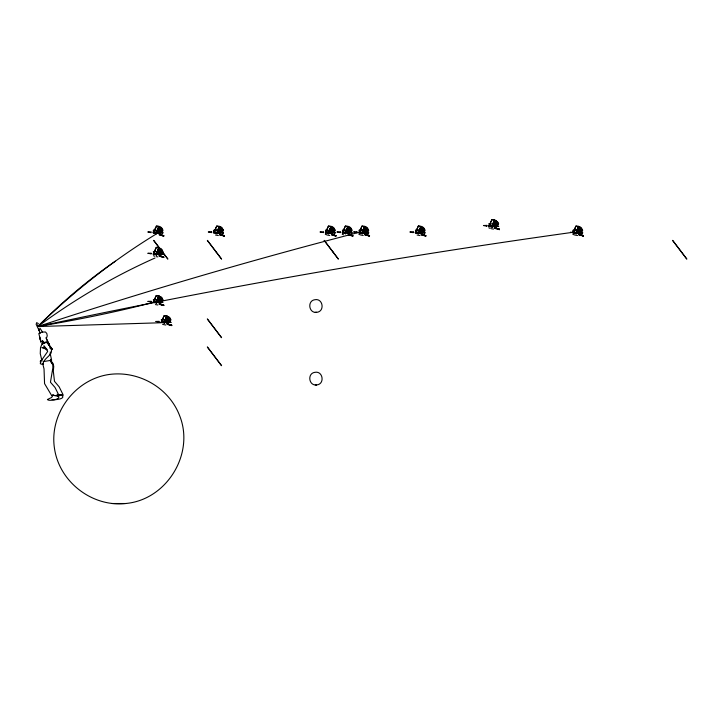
<?xml version="1.0" encoding="UTF-8"?>
<svg xmlns="http://www.w3.org/2000/svg" width="723" height="723" viewBox="0 0 723 723"><rect width="100%" height="100%" fill="white"/><g stroke="black" fill="none" stroke-linecap="round" stroke-linejoin="round"><path stroke-width="1.08" d="M163.823 305.142L159.295 303.922L163.823 305.142L160.642 304.482L159.711 303.597L163.723 305.54L159.196 304.32M224.202 236.096L220.19 234.153L224.202 236.096L219.675 234.867L219.882 234.098L224.302 235.698L219.873 234.424L219.675 234.867M336.005 235.698L331.477 234.469L336.005 235.698L332.833 235.038L331.893 234.153L335.915 236.096L331.378 234.867M352.833 236.096L348.811 234.153L352.833 236.096L348.296 234.867L348.504 234.098L352.923 235.698L348.495 234.424L348.296 234.867M369.471 236.096L365.449 234.153L369.471 236.096L364.934 234.867L365.142 234.098L369.561 235.698L365.142 234.424L364.934 234.867M425.793 236.096L421.78 234.153L425.793 236.096L421.265 234.867L421.473 234.098L425.892 235.698L421.464 234.424L421.265 234.867M499.376 229.634L495.363 227.691L499.376 229.634L494.848 228.414L495.056 227.637L499.476 229.236L495.047 227.971L494.848 228.414M583.425 236.096L579.412 234.153L583.425 236.096L578.897 234.867L579.105 234.098L583.524 235.698L579.096 234.424L578.897 234.867M151.206 231.857L151.116 232.661L147.808 231.975L150.357 231.884M151.152 302.051L151.206 301.301L147.808 301.419L151.125 301.78M159.069 322.087L159.159 321.346L155.761 321.464L159.078 322.151M340.289 231.911L340.217 232.661L336.909 231.975L340.307 231.857M356.927 231.911L356.864 232.661L353.547 231.975L356.945 231.857M413.258 231.911L413.185 232.661L409.878 231.975L413.276 231.857M486.769 226.209L486.85 225.395L483.452 225.513L486.778 226.209L486.868 225.404M570.818 232.481L570.881 231.911M50.33 351.965L50.483 355.101L50.502 352.707M323.308 232.336L319.991 231.975L323.398 232.191M153.384 232.833L153.393 230.276L153.945 230.348L153.502 232.535L156.828 225.947L159.033 226.281L158.888 230.881L158.156 232.481L156.322 232.824L158.888 230.881L159.882 227.085L159.385 226.561L157.939 228.468M153.882 253.357L156.285 247.365L161.988 249.489L159.656 249.281L162.359 250.402L159.557 249.643L162.675 250.998L159.431 250.122L163.027 251.532L159.331 250.529L162.467 251.803L159.205 251.008L162.82 252.327L159.096 251.414L162.015 252.571L158.988 251.83L160.976 252.698L158.888 252.21L156.322 254.153L158.156 253.809L159.882 248.414L159.385 247.89L157.939 249.787M157.515 298.915L158.726 296.195L159.385 296.005L159.882 296.529L158.888 300.334L156.322 302.187L156.575 303.244L153.168 302.205L156.285 295.49L159.033 295.734L157.939 297.912M165.892 317.957L167.347 316.05L167.835 316.584L166.841 320.379L164.275 322.322L168.269 322.467L166.218 321.645L168.549 322.386L166.335 321.211L170.131 321.807L166.335 321.301L170.501 322.494L166.344 321.346L165.712 322.585L167.519 323.163L165.883 322.277L168.125 323L165.377 321.708M218.418 228.468L219.864 226.561L220.361 227.085L219.358 230.881L216.792 232.824L220.786 232.978L218.744 232.155L221.066 232.896L218.861 231.721L222.585 232.652L218.861 231.785L221.798 231.83L218.861 231.875L218.229 233.095M329.941 233.095L331.749 233.665L330.113 232.779L330.574 231.929L333.502 231.83L330.574 231.857L334.288 232.643L330.565 231.749L332.779 232.896L330.447 232.155L332.499 232.978L328.504 232.824L331.071 230.881L332.065 227.085L331.577 226.561L330.122 228.468M342.485 232.833L342.494 230.276L343.045 230.348L342.603 232.535L345.386 226.046L351.089 228.17L348.757 227.953L351.459 229.074L348.658 228.323L351.776 229.67L348.531 228.793L352.128 230.203L348.432 229.2L351.568 230.483L348.305 229.679L351.92 230.999L348.197 230.095L351.116 231.243L348.088 230.501L350.077 231.369L347.989 230.881L345.422 232.824L347.257 232.481L348.983 227.085L348.486 226.561L347.04 228.468M363.497 233.095L364.13 231.929L367.058 231.83L364.13 231.857L367.844 232.643L364.121 231.749L366.335 232.896L364.003 232.155L366.055 232.978L362.06 232.824L364.627 230.881L365.621 227.085L365.133 226.561L363.678 228.468M420.587 231.685L418.391 232.743L418.644 233.791L415.237 232.752L418.355 226.046L424.058 228.17L421.726 227.953L424.428 229.074L421.626 228.323L424.744 229.67L421.5 228.793L425.097 230.203L421.392 229.2L424.537 230.483L421.274 229.679L424.889 230.999L421.166 230.095L424.085 231.243L421.057 230.501L423.045 231.369L420.958 230.881L418.382 232.824L420.226 232.481L421.952 227.085L421.455 226.561L420.009 228.468M493.592 222.006L495.038 220.099L495.526 220.632L494.532 224.428L491.965 226.371L495.96 226.516L493.917 225.693L496.24 226.435L494.035 225.449L493.402 226.633L495.21 227.212L493.574 226.326L495.815 227.049L493.068 225.757M577.641 228.468L579.087 226.561L579.584 227.085L578.581 230.881L576.014 232.824L580.009 232.978L577.966 232.155L580.289 232.896L578.084 231.721L581.807 232.652L578.084 231.785L581.021 231.83L578.084 231.875L577.451 233.095M158.527 253.014L156.322 254.071L156.575 255.12L153.168 254.08L156.285 247.365L159.033 247.609L157.515 250.791M158.527 301.13L156.322 302.187L156.575 303.244M166.48 321.175L164.275 322.232L164.528 323.289L161.121 322.25L164.238 315.535L166.986 315.779L165.477 318.96M218.997 231.685L216.801 232.743L217.054 233.791L213.647 232.752L216.755 226.046L219.503 226.281L217.994 229.462M330.709 231.685L328.513 232.743L328.757 233.791L325.35 232.752L328.468 226.046L331.215 226.281L329.706 229.462M347.627 231.685L345.422 232.743L345.675 233.791L342.268 232.752L345.386 226.046L348.134 226.281L346.615 229.462M364.265 231.685L362.06 232.743L362.313 233.791L358.906 232.752L362.024 226.046L364.772 226.281L363.262 229.462M494.171 225.224L491.974 226.281L492.218 227.338L488.82 226.299L491.929 219.584L494.677 219.828L493.167 223.009M578.219 231.685L576.023 232.743L576.276 233.791L572.869 232.752L575.978 226.046L578.725 226.281L577.216 229.462M39.873 337.18L39.512 339.132L40.253 339.43L40.958 341.825L40.343 340.081M211.649 232.499L208.287 231.975L211.676 231.857M211.658 231.911L211.595 232.661M153.502 253.863L153.945 251.667L153.393 251.604L153.764 252.291M153.384 302.277L153.945 299.792L153.393 299.72L153.764 300.416M161.455 322.024L161.898 319.837L161.346 319.765L161.717 320.461M213.863 232.833L214.424 230.348L213.872 230.276L214.243 230.971M325.567 232.833L325.576 230.276L326.127 230.348L325.684 232.535L326.064 232.038L330.348 232.481L332.354 233.502L330.113 232.779M359.123 232.833L359.683 230.348L359.132 230.276L359.503 230.971M415.454 232.833L416.014 230.348L415.463 230.276L415.833 230.971M489.037 226.371L489.598 223.886L489.046 223.814L489.417 224.51M573.086 232.833L573.095 230.276L573.646 230.348L573.194 232.535L573.583 232.038L577.858 232.481L579.873 233.502L577.623 232.779L579.259 233.665M50.339 360.379L50.574 359.367M57.253 395.626L58.825 395.761L52.689 395.382L58.093 395.788L58.934 395.309L55.029 387.483L50.447 382.223L52.869 367.808L52.77 364.546L50.086 360.37L52.445 364.121M43.073 363.66C43.787 357.632 54.044 355.065 50.99 348.423L52.083 349.254L46.823 342.404L47.998 343.741M153.99 251.776L153.393 251.604L155.183 251.812M214.469 230.447L213.872 230.276L215.391 230.718M343.091 230.447L342.494 230.276L344.012 230.718M359.738 230.447L359.132 230.276L360.66 230.718M416.059 230.447L415.463 230.276L416.981 230.718M418.843 226.182L418.355 226.046L416.665 229.968L420.958 230.881L421.093 226.281L418.897 225.947M573.691 230.447L573.095 230.276L574.613 230.718M115.355 261.193A1061.256 669.86 80.2 0 0 38.536 325.775A1386.66 899.43 75.2 0 1 156.575 233.791L157.162 230.176L160.976 231.369L158.988 230.501L162.015 231.243L159.096 230.095L162.82 230.999L159.205 229.679L162.467 230.483L159.331 229.2L163.027 230.203L159.431 228.793L162.675 229.67L159.557 228.323L162.359 229.074L159.656 227.953L161.988 228.17L156.285 226.046L153.168 232.752L156.575 233.791L156.322 232.743L158.527 231.685M157.162 251.505L157.036 252.002L154.595 251.288M329.227 230.673L329.345 230.176L334.198 231.243L331.279 230.095L335.002 230.999L331.387 229.679L334.65 230.483L331.514 229.2L335.219 230.203L331.613 228.793L334.857 229.67L331.74 228.323L334.541 229.074L331.839 227.953L334.171 228.17L328.468 226.046L326.778 229.968L331.071 230.881L330.908 226.751L328.495 232.914L328.757 233.791M362.313 233.791L362.901 230.176L366.715 231.369L364.726 230.501L367.754 231.243L364.835 230.095L368.558 230.999L364.943 229.679L368.206 230.483L365.07 229.2L368.775 230.203L365.169 228.793L368.414 229.67L365.296 228.323L368.097 229.074L365.395 227.953L367.727 228.17L362.024 226.046L359.241 232.535M323.389 231.857L323.317 232.67M40.443 363.127L40.759 362.142M156.322 232.824L157.117 230.366L158.888 230.881L156.313 232.914L153.168 232.752M157.117 251.694L156.575 255.12M217.054 233.791L217.596 230.366L221.446 231.369L219.458 230.501L222.485 231.243L219.566 230.095L223.299 230.999L219.675 229.679L222.946 230.483L219.801 229.2L223.506 230.203L219.909 228.793L223.154 229.67L220.036 228.323L222.838 229.074L220.126 227.953L222.458 228.17L216.755 226.046L213.972 232.535M328.504 232.824L329.299 230.366L331.071 230.881L330.348 232.481L325.35 232.752M362.06 232.824L362.856 230.366L364.627 230.881L363.904 232.481L358.906 232.752M40.452 361.898L47.709 351.414L43.85 345.847L47.311 349.787L43.272 347.953M154.595 229.968L157.036 230.673L158.726 226.751L157.515 229.462M162.548 319.458L164.998 320.162L166.679 316.24L166.841 320.379L166.118 321.979L161.121 322.25M360.334 229.968L362.774 230.673L364.464 226.751L364.627 230.881L362.051 232.914L359.611 232.2C251.703 260.036 144.699 291.396 38.834 326.2M419.584 229.462L420.795 226.751L419.105 230.673L419.223 230.176L420.958 230.881L418.382 232.914L415.237 232.752M153.872 301.654L156.313 302.359L158.156 301.934L158.888 300.334L158.726 296.195L157.036 300.117L154.595 299.412L156.285 295.49L161.988 297.614L159.656 297.397L162.359 298.527L159.557 297.768L162.675 299.123L159.431 298.247L163.027 299.647L159.331 298.653L162.467 299.928L159.205 299.123L162.82 300.452L159.096 299.539L162.015 300.687L158.988 299.955L160.976 300.813L157.117 299.819L156.313 302.359L153.168 302.205M213.647 232.752L218.635 232.481L219.358 230.881L219.205 226.751L217.515 230.673L215.074 229.968M488.82 226.299L493.809 226.028L494.532 224.428L494.369 220.289L492.688 224.211L490.248 223.506M572.869 232.752L577.858 232.481L578.581 230.881L578.427 226.751L576.737 230.673L574.297 229.968L575.978 226.046L581.681 228.17L579.349 227.953L582.06 229.074L579.259 228.323L582.376 229.67L579.132 228.793L582.729 230.203L579.024 229.2L582.16 230.483L578.897 229.679L582.521 230.999L578.789 230.095L581.708 231.243L578.68 230.501L580.668 231.369L576.818 230.366L576.276 233.791M53.086 395.002L51.685 397.433L47.411 399.53C48.54 401.69 63.163 399.141 57.641 395.427M157.921 232.779L158.382 231.721L162.106 232.652L158.382 231.785L161.319 231.83L158.391 231.875L160.596 232.896L158.265 232.155L160.316 232.978L158.093 232.472L160.172 233.502L157.759 233.095M158.391 253.258L157.759 254.424L159.566 254.993L157.921 254.107L160.172 254.83L158.093 253.791L160.316 254.306L158.265 253.484L160.596 254.216L158.382 253.05L162.097 253.972L158.382 253.113L161.319 253.149L158.382 253.186L160.596 254.216M157.921 302.232L158.382 301.166L163.009 302.295L158.382 301.256L161.319 301.274L158.382 301.301L160.253 301.853L158.391 301.355L160.596 302.341L158.093 301.916L160.172 302.955L157.759 302.539M346.859 233.095L347.483 231.721L351.206 232.652L347.483 231.785L350.42 231.83L347.492 231.875L349.697 232.896L347.365 232.155L349.417 232.978L347.194 232.472L349.272 233.502L347.031 232.779L348.667 233.665M420.452 231.875L422.322 232.408L420.461 231.902L419.828 233.095L421.626 233.665L419.991 232.779L422.241 233.502L420.162 232.472L422.386 232.978L420.334 232.155L422.657 232.896L420.452 231.721L424.175 232.652L420.452 231.785L423.389 231.83L420.452 231.875L422.657 232.896M40.163 361.274L41.798 359.765L40.678 361.057L40.334 363.714L42.431 364.473L43.371 363.823L42.847 364.058M153.502 301.979L153.882 301.482L158.156 301.934L157.424 301.663M161.337 322.322L164.238 315.535L169.941 317.659L167.609 317.442L170.312 318.572L167.51 317.813L170.628 319.168L167.384 318.292L170.989 319.693L167.284 318.698L170.42 319.973L167.158 319.168L170.773 320.497L167.049 319.584L169.968 320.732L166.941 320L168.929 320.867L165.07 319.864L164.528 323.289M415.571 232.535L415.951 232.038L420.226 232.481L419.494 232.21M489.146 226.073L491.929 219.584L497.632 221.708L495.3 221.491L498.002 222.621L495.21 221.862L498.328 223.217L495.083 222.341L498.68 223.741L494.975 222.747L498.111 224.022L494.848 223.217L498.472 224.546L494.74 223.633L497.659 224.781L494.631 224.049L496.62 224.916L492.77 223.913L492.218 227.338M158.518 228.631L159.882 227.085L160.904 227.149L160.407 227.356M158.518 249.959L159.882 248.414L160.904 248.468L160.407 248.685M218.997 228.631L220.361 227.085L221.383 227.149L220.886 227.356M158.518 298.084L159.882 296.529L160.904 296.593L160.407 296.801M166.471 318.129L167.835 316.584L168.857 316.638L168.36 316.846M330.7 228.631L332.065 227.085L333.086 227.149L332.589 227.356M347.618 228.631L348.983 227.085L350.004 227.149L349.507 227.356M364.256 228.631L365.621 227.085L366.642 227.149L366.145 227.356M420.587 228.631L421.952 227.085L422.973 227.149L422.476 227.356M494.171 222.178L495.526 220.632L496.556 220.687L496.059 220.895M578.219 228.631L579.584 227.085L580.605 227.149L580.108 227.356M42.63 343.904L43.091 343.479M163.823 235.698L159.295 234.469L163.823 235.698L160.642 235.038L159.711 234.153L163.723 236.096L159.196 234.867M163.823 257.026L159.295 255.797L163.823 257.026L160.642 256.367L159.711 255.472L163.723 257.424L159.196 256.195M159.711 303.597L163.723 305.54M171.776 325.187L167.248 323.967L171.776 325.187L168.604 324.528L167.664 323.642L171.685 325.585L167.149 324.365M331.893 234.153L335.915 236.096M154.912 230.718L153.393 230.276L155.183 230.483M154.912 300.162L153.393 299.72L155.183 299.937M162.874 320.208L161.346 319.765L163.136 319.982M158.888 252.21L157.036 252.002L158.726 248.079L158.888 252.21L156.313 254.234L153.168 254.08M219.358 230.881L217.515 230.673L217.632 230.176L219.358 230.881L216.783 232.914L214.342 232.2M158.888 300.334L157.036 300.117L157.162 299.629L158.888 300.334L156.313 302.359L158.156 301.934M331.071 230.881L328.495 232.914L326.055 232.2M343.696 229.968L346.136 230.673L347.826 226.751L347.989 230.881L345.413 232.914L345.675 233.791M494.532 224.428L492.688 224.211L492.806 223.723L494.532 224.428L491.956 226.453L489.516 225.748M578.581 230.881L576.737 230.673L576.855 230.176L578.581 230.881L576.005 232.914L573.565 232.2C394.288 257.171 215.861 288.378 38.861 326.317A825.946 141.184 0 0 0 155.02 301.853M45.016 342.277L42.395 343.985L45.016 342.277L47.284 342.042L42.268 343.452L40.524 347.591L40.253 353.637L41.898 360.506M52.146 395.562L53.222 395.092L51.74 395.689L44.564 383.633L44.031 368.902L42.811 364.157M50.438 354.803L51.649 360.226L43.073 361.645L43.696 361.491M45.178 342.774L42.015 343.669L43.588 342.892L42.476 343.976L42.802 341.274L42.277 340.894L43.019 342.313L43.091 341.193L40.813 342.142L40.398 338.237M316.611 312.327C325.025 311.74 323.163 298.111 314.948 299.702C307.022 300.641 308.73 313.466 316.611 312.327L315.282 312.327M316.611 384.934C325.025 384.347 323.163 370.718 314.948 372.309C307.022 373.249 308.73 386.082 316.611 384.934L315.282 384.934M125.576 503.515C166.642 500 195.029 453.746 179.575 415.535C168.784 387.374 138.21 370.239 108.595 374.559C74.171 379.819 48.884 414.677 54.577 449.037C59.702 482.16 92.255 507.166 125.576 503.515L112.074 503.515M157.424 253.538L158.156 253.809L156.313 254.234L153.872 253.529M346.525 232.21L347.257 232.481L342.268 232.752M420.226 232.481L418.382 232.914L415.933 232.2M37.569 324.681L37.704 325.856M216.801 232.743L214.36 232.038L218.635 232.481L220.651 233.502L218.4 232.779L220.036 233.665M156.322 254.071L158.156 253.809M345.422 232.743L342.982 232.038L347.257 232.481M362.06 232.743L359.62 232.038L363.904 232.481L365.91 233.502L363.669 232.779L365.305 233.665M491.974 226.281L489.534 225.576L493.809 226.028M164.275 322.232L161.835 321.527L166.118 321.979M57.867 394.912L60.759 394.776L60.163 394.785L62.82 395.472L63.091 394.749L59.169 386.859L54.487 381.319L53.321 371.215L53.737 366.534L53.204 363.723L50.8 360.515M39.91 326.48L161.337 322.747M166.344 321.374L168.206 321.898L166.344 321.401L169.272 321.319L166.344 321.346L168.549 322.386M60.605 395.472L62.82 395.472L60.949 395.273M44.853 347.691L41.898 347.682L42.91 347.682M58.825 395.77L52.689 395.382M577.569 235.535L574.722 235.011M493.52 229.083L491.08 228.667M419.936 235.535L417.099 235.011M218.346 235.535L215.508 235.011M157.867 256.864L156.213 256.647M157.867 304.979L155.436 304.573M165.829 325.025L162.621 324.392M362.774 230.673L364.627 230.881M347.989 230.881L346.136 230.673L346.263 230.176L347.989 230.881L346.218 230.366L345.413 232.914L342.973 232.2M157.036 230.673L158.888 230.881M164.998 320.162L166.841 320.379L164.266 322.404L161.825 321.699M363.244 235.499L360.768 235.011M329.688 235.499L327.212 235.011M60.136 395.237L62.097 395.49M159.711 234.153L160.642 235.038M159.711 255.472L160.642 256.367M167.664 323.642L168.604 324.528M158.382 301.211L162.106 302.106L158.382 301.193L162.097 302.097L158.382 301.193L158.698 301.581M158.382 253.05L162.106 253.981L158.382 253.077L158.698 253.466M578.084 231.902L580.289 232.896M578.987 234.469L583.524 235.698M494.939 228.016L499.476 229.236M421.364 234.469L425.892 235.698M364.13 231.902L366.335 232.896M365.034 234.469L369.561 235.698M347.492 231.902L349.697 232.896M348.396 234.469L352.923 235.698M330.574 231.902L332.779 232.896M218.861 231.902L221.066 232.896M219.765 234.469L224.302 235.698M158.391 231.902L160.596 232.896M574.414 229.471L576.041 229.941M490.565 224.257L489.046 223.814L490.664 224.654M416.782 229.471L418.409 229.941M420.958 230.881L419.186 230.366L418.644 233.791M360.452 229.471L362.087 229.941M343.814 229.471L345.449 229.941M215.192 229.471L216.819 229.941M153.872 232.2L156.313 232.914L158.156 232.481L157.424 232.21M573.583 232.038L576.023 232.743M415.951 232.038L418.391 232.743M326.064 232.038L328.504 232.743M153.882 301.482L156.322 302.187M154.668 256.222L153.457 255.725M578.084 231.749L579.503 232.264L578.084 231.721L578.4 232.137M420.452 231.749L421.88 232.264L420.452 231.721L420.768 232.137M364.121 231.749L365.549 232.264L364.121 231.721L364.437 232.137M347.483 231.749L348.911 232.264L347.483 231.721L347.799 232.137M330.565 231.749L331.993 232.264L330.565 231.721L330.881 232.137M218.861 231.749L220.28 232.264L218.861 231.721L219.177 232.137M158.382 231.749L159.81 232.264L158.382 231.721L158.698 232.137M577.126 232.21L577.858 232.481M363.163 232.21L363.904 232.481M329.607 232.21L330.348 232.481M217.903 232.21L218.635 232.481M159.394 234.424L163.723 236.096M159.394 255.752L163.723 257.424M167.356 323.922L171.685 325.585M574.08 234.794L572.815 234.252M490.031 228.341L488.766 227.79M360.117 234.794L358.861 234.252M343.479 234.794L342.223 234.252M326.561 234.794L325.305 234.252M496.24 226.435L494.035 225.422L496.972 225.368L494.035 225.395L498.201 226.543L494.035 225.377L497.831 225.856L494.035 225.296L494.342 225.684M158.391 301.355L160.596 302.341M49.932 348.125L52.083 349.254L51.08 347.32L52.083 349.254M579.105 234.098L580.343 235.038M495.056 227.637L496.294 228.585M421.473 234.098L422.711 235.038M365.142 234.098L366.389 235.038M348.504 234.098L349.742 235.038M331.586 234.098L332.833 235.038M219.882 234.098L221.121 235.038M159.403 303.543L160.642 304.482M52.002 399.467C53.71 400.235 66.887 399.132 61.654 395.101M38.355 323.633L36.674 322.63L36.15 324.32L39.548 331.396L38.572 328.658L40.145 333.321M39.882 328.134L42.567 332.11M57.09 394.225L58.093 395.788M39.91 337.777L38.807 333.484L42.033 332.065L45.504 332.002L46.823 333.538L47.239 335.852L46.317 338.608L49.986 346.778M45.992 337.677L49.137 344.211L48.803 343.669L48.983 345.377M49.083 345.178L48.025 342.404L49.697 345.278L49.815 347.103M50.239 353.511L50.483 355.101M42.53 340.922L42.829 343.479M38.608 325.928A1519.52 960.623 70.2 0 1 155.011 258.003M151.116 253.809L147.808 253.303L151.206 253.186L151.116 253.809M326.181 230.447L325.576 230.276L327.203 231.116L326.181 230.447M158.156 232.481L153.882 232.038L158.156 232.481M581.879 232.318L578.084 231.839L582.25 233.005L578.084 231.839L581.879 232.318M424.247 232.318L420.452 231.839L424.618 233.005L420.452 231.839L424.247 232.318M367.917 232.318L364.13 231.839L368.287 233.005L364.13 231.839L367.917 232.318M351.279 232.318L347.483 231.839L351.649 233.005L347.483 231.839L351.279 232.318M334.369 232.318L330.574 231.839L334.731 233.005L330.574 231.839L334.369 232.318M222.657 232.318L218.861 231.839L223.027 233.005L218.861 231.839L222.657 232.318M162.178 232.318L158.382 231.839L162.548 233.005L158.382 231.839L162.178 232.318M162.178 253.637L158.382 253.167L162.548 254.333L158.382 253.167L162.178 253.637M162.178 301.762L158.382 301.283L162.548 302.449L158.382 301.283L162.178 301.762M582.711 232.851L578.084 231.767L582.711 232.851M498.662 226.389L494.035 225.35L498.662 226.389M425.079 232.851L420.452 231.767L425.079 232.851M368.748 232.851L364.121 231.767L368.748 232.851M352.11 232.851L347.483 231.767L352.11 232.851M335.201 232.851L330.565 231.767L335.201 232.851M223.488 232.851L218.861 231.767L223.488 232.851M163.009 232.851L158.382 231.767L163.009 232.851M163.009 254.171L158.382 253.14L163.009 254.171M170.962 322.341L166.335 321.274L170.962 322.341M497.749 226.191L494.026 225.26L497.758 226.2M170.059 322.142L166.335 321.256L170.068 322.151M681.4 251.947L672.589 240.352L686.85 259.114L681.4 251.947M332.951 251.947L324.139 240.352L338.391 259.114L332.951 251.947M216.141 251.947L207.329 240.352L221.59 259.114L216.141 251.947M162.449 251.947L153.638 240.352L167.89 259.114L162.449 251.947M216.141 330.538L207.329 318.942L221.59 337.704L216.141 330.538M216.141 358.545L207.329 346.95L221.59 365.711L216.141 358.545"/></g></svg>
